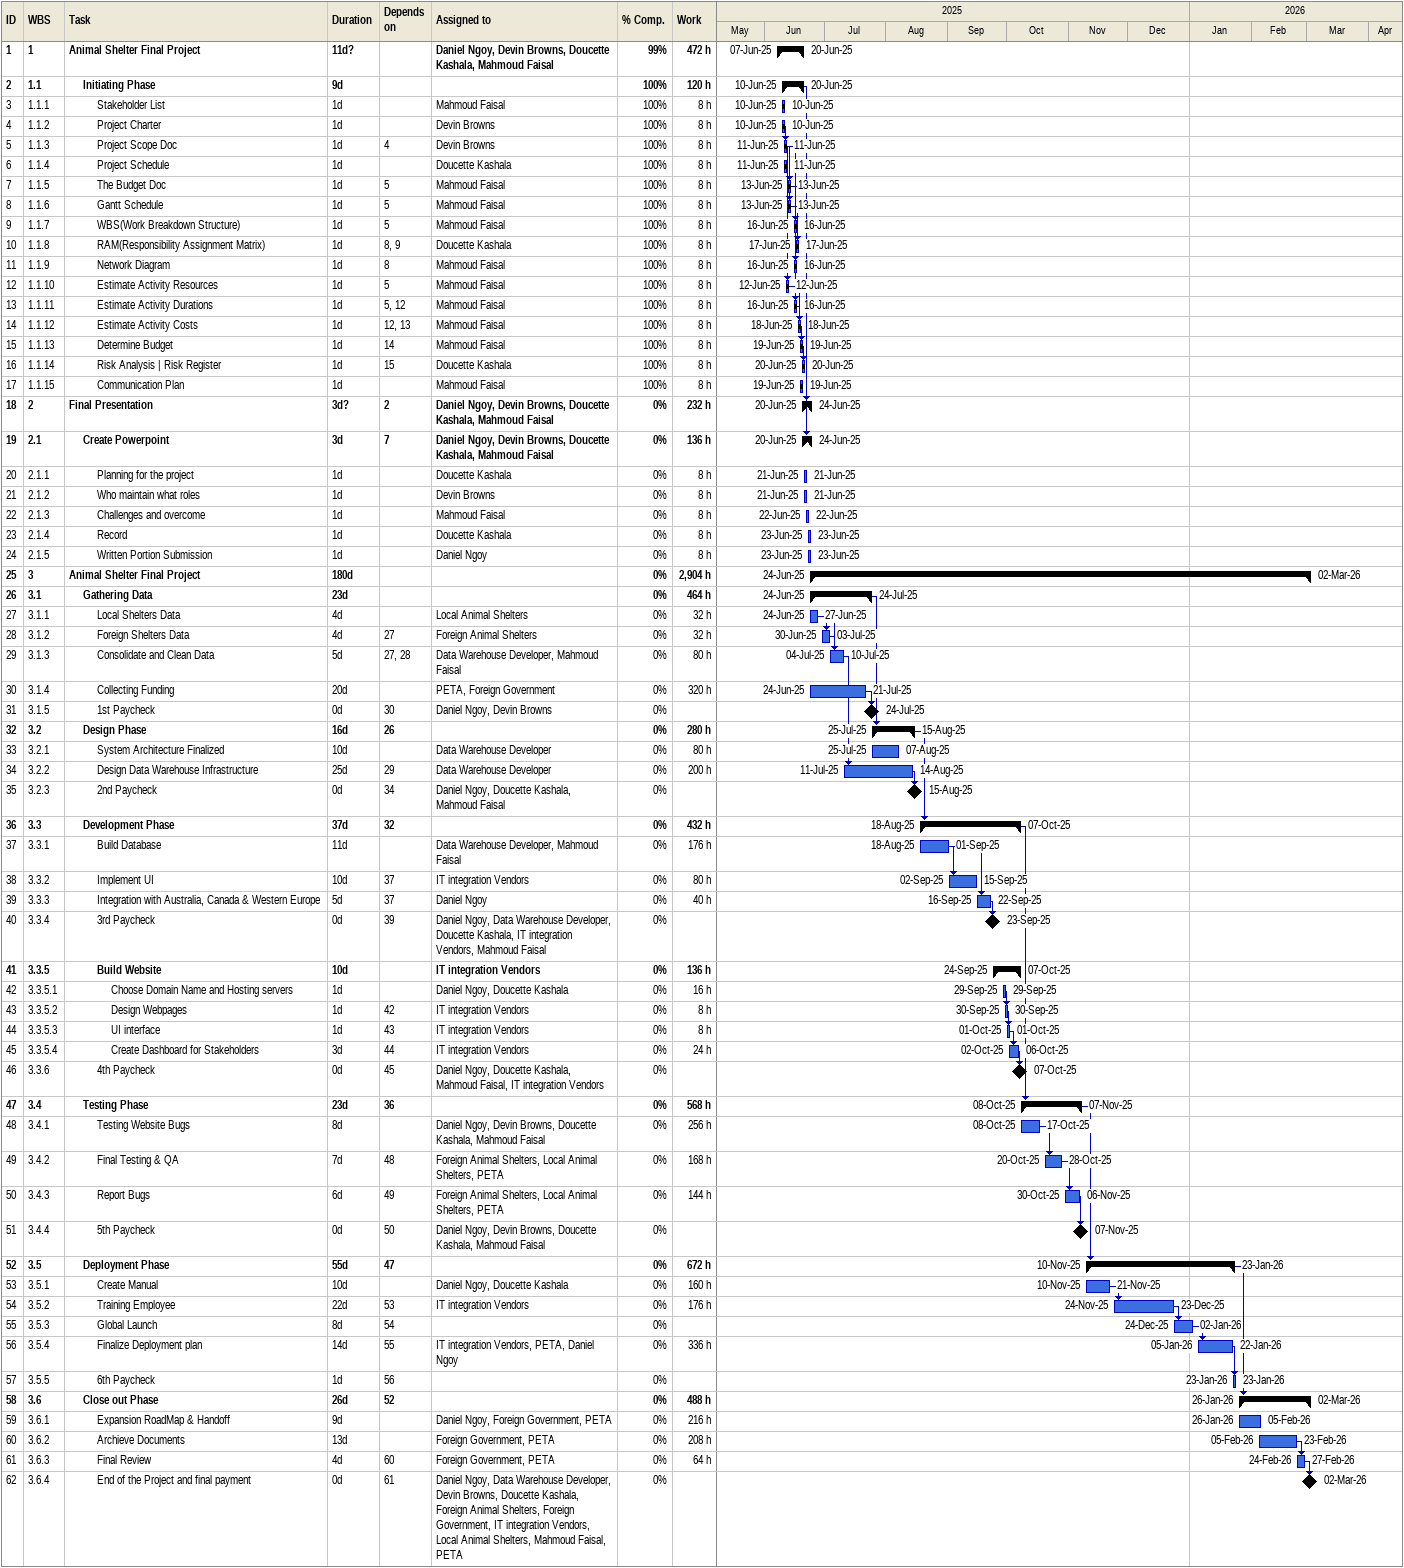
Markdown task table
| ID | WBS | Task | Duration | Start | Finish | Predecessors | Resources | % complete | Work (h) |
|---|---|---|---|---|---|---|---|---|---|
| 1 | 1 | **Animal Shelter Final Project** | 11d? | 2025-06-07 | 2025-06-20 |  | Daniel Ngoy, Devin Browns, Doucette Kashala, Mahmoud Faisal | 99 | 472 |
| 2 | 1.1 | **Initiating Phase** | 9d | 2025-06-10 | 2025-06-20 |  |  | 100 | 120 |
| 3 | 1.1.1 | Stakeholder List | 1d | 2025-06-10 | 2025-06-10 |  | Mahmoud Faisal | 100 | 8 |
| 4 | 1.1.2 | Project Charter | 1d | 2025-06-10 | 2025-06-10 |  | Devin Browns | 100 | 8 |
| 5 | 1.1.3 | Project Scope Doc | 1d | 2025-06-11 | 2025-06-11 | 4 | Devin Browns | 100 | 8 |
| 6 | 1.1.4 | Project Schedule | 1d | 2025-06-11 | 2025-06-11 |  | Doucette Kashala | 100 | 8 |
| 7 | 1.1.5 | The Budget Doc | 1d | 2025-06-13 | 2025-06-13 | 5 | Mahmoud Faisal | 100 | 8 |
| 8 | 1.1.6 | Gantt Schedule | 1d | 2025-06-13 | 2025-06-13 | 5 | Mahmoud Faisal | 100 | 8 |
| 9 | 1.1.7 | WBS(Work Breakdown Structure) | 1d | 2025-06-16 | 2025-06-16 | 5 | Mahmoud Faisal | 100 | 8 |
| 10 | 1.1.8 | RAM(Responsibility Assignment Matrix) | 1d | 2025-06-17 | 2025-06-17 | 8, 9 | Doucette Kashala | 100 | 8 |
| 11 | 1.1.9 | Network Diagram | 1d | 2025-06-16 | 2025-06-16 | 8 | Mahmoud Faisal | 100 | 8 |
| 12 | 1.1.10 | Estimate Activity Resources | 1d | 2025-06-12 | 2025-06-12 | 5 | Mahmoud Faisal | 100 | 8 |
| 13 | 1.1.11 | Estimate Activity Durations | 1d | 2025-06-16 | 2025-06-16 | 5, 12 | Mahmoud Faisal | 100 | 8 |
| 14 | 1.1.12 | Estimate Activity Costs | 1d | 2025-06-18 | 2025-06-18 | 12, 13 | Mahmoud Faisal | 100 | 8 |
| 15 | 1.1.13 | Determine Budget | 1d | 2025-06-19 | 2025-06-19 | 14 | Mahmoud Faisal | 100 | 8 |
| 16 | 1.1.14 | Risk Analysis \| Risk Register | 1d | 2025-06-20 | 2025-06-20 | 15 | Doucette Kashala | 100 | 8 |
| 17 | 1.1.15 | Communication Plan | 1d | 2025-06-19 | 2025-06-19 |  | Mahmoud Faisal | 100 | 8 |
| 18 | 2 | **Final Presentation** | 3d? | 2025-06-20 | 2025-06-24 | 2 | Daniel Ngoy, Devin Browns, Doucette Kashala, Mahmoud Faisal | 0 | 232 |
| 19 | 2.1 | **Create Powerpoint** | 3d | 2025-06-20 | 2025-06-24 | 7 | Daniel Ngoy, Devin Browns, Doucette Kashala, Mahmoud Faisal | 0 | 136 |
| 20 | 2.1.1 | Planning for the project | 1d | 2025-06-21 | 2025-06-21 |  | Doucette Kashala | 0 | 8 |
| 21 | 2.1.2 | Who maintain what roles | 1d | 2025-06-21 | 2025-06-21 |  | Devin Browns | 0 | 8 |
| 22 | 2.1.3 | Challenges and overcome | 1d | 2025-06-22 | 2025-06-22 |  | Mahmoud Faisal | 0 | 8 |
| 23 | 2.1.4 | Record | 1d | 2025-06-23 | 2025-06-23 |  | Doucette Kashala | 0 | 8 |
| 24 | 2.1.5 | Written Portion Submission | 1d | 2025-06-23 | 2025-06-23 |  | Daniel Ngoy | 0 | 8 |
| 25 | 3 | **Animal Shelter Final Project** | 180d | 2025-06-24 | 2026-03-02 |  |  | 0 | 2904 |
| 26 | 3.1 | **Gathering Data** | 23d | 2025-06-24 | 2025-07-24 |  |  | 0 | 464 |
| 27 | 3.1.1 | Local Shelters Data | 4d | 2025-06-24 | 2025-06-27 |  | Local Animal Shelters | 0 | 32 |
| 28 | 3.1.2 | Foreign Shelters Data | 4d | 2025-06-30 | 2025-07-03 | 27 | Foreign Animal Shelters | 0 | 32 |
| 29 | 3.1.3 | Consolidate and Clean Data | 5d | 2025-07-04 | 2025-07-10 | 27, 28 | Data Warehouse Developer, Mahmoud Faisal | 0 | 80 |
| 30 | 3.1.4 | Collecting Funding | 20d | 2025-06-24 | 2025-07-21 |  | PETA, Foreign Government | 0 | 320 |
| 31 | 3.1.5 | 1st Paycheck | 0d | 2025-07-24 | 2025-07-24 | 30 | Daniel Ngoy, Devin Browns | 0 |  |
| 32 | 3.2 | **Design Phase** | 16d | 2025-07-25 | 2025-08-15 | 26 |  | 0 | 280 |
| 33 | 3.2.1 | System Architecture Finalized | 10d | 2025-07-25 | 2025-08-07 |  | Data Warehouse Developer | 0 | 80 |
| 34 | 3.2.2 | Design Data Warehouse Infrastructure | 25d | 2025-07-11 | 2025-08-14 | 29 | Data Warehouse Developer | 0 | 200 |
| 35 | 3.2.3 | 2nd Paycheck | 0d | 2025-08-15 | 2025-08-15 | 34 | Daniel Ngoy, Doucette Kashala, Mahmoud Faisal | 0 |  |
| 36 | 3.3 | **Development Phase** | 37d | 2025-08-18 | 2025-10-07 | 32 |  | 0 | 432 |
| 37 | 3.3.1 | Build Database | 11d | 2025-08-18 | 2025-09-01 |  | Data Warehouse Developer, Mahmoud Faisal | 0 | 176 |
| 38 | 3.3.2 | Implement UI | 10d | 2025-09-02 | 2025-09-15 | 37 | IT integration Vendors | 0 | 80 |
| 39 | 3.3.3 | Integration with Australia, Canada & Western Europe | 5d | 2025-09-16 | 2025-09-22 | 37 | Daniel Ngoy | 0 | 40 |
| 40 | 3.3.4 | 3rd Paycheck | 0d | 2025-09-23 | 2025-09-23 | 39 | Daniel Ngoy, Data Warehouse Developer, Doucette Kashala, IT integration Vendors, Mahmoud Faisal | 0 |  |
| 41 | 3.3.5 | **Build Website** | 10d | 2025-09-24 | 2025-10-07 |  | IT integration Vendors | 0 | 136 |
| 42 | 3.3.5.1 | Choose Domain Name and Hosting servers | 1d | 2025-09-29 | 2025-09-29 |  | Daniel Ngoy, Doucette Kashala | 0 | 16 |
| 43 | 3.3.5.2 | Design Webpages | 1d | 2025-09-30 | 2025-09-30 | 42 | IT integration Vendors | 0 | 8 |
| 44 | 3.3.5.3 | UI interface | 1d | 2025-10-01 | 2025-10-01 | 43 | IT integration Vendors | 0 | 8 |
| 45 | 3.3.5.4 | Create Dashboard for Stakeholders | 3d | 2025-10-02 | 2025-10-06 | 44 | IT integration Vendors | 0 | 24 |
| 46 | 3.3.6 | 4th Paycheck | 0d | 2025-10-07 | 2025-10-07 | 45 | Daniel Ngoy, Doucette Kashala, Mahmoud Faisal, IT integration Vendors | 0 |  |
| 47 | 3.4 | **Testing Phase** | 23d | 2025-10-08 | 2025-11-07 | 36 |  | 0 | 568 |
| 48 | 3.4.1 | Testing Website Bugs | 8d | 2025-10-08 | 2025-10-17 |  | Daniel Ngoy, Devin Browns, Doucette Kashala, Mahmoud Faisal | 0 | 256 |
| 49 | 3.4.2 | Final Testing & QA | 7d | 2025-10-20 | 2025-10-28 | 48 | Foreign Animal Shelters, Local Animal Shelters, PETA | 0 | 168 |
| 50 | 3.4.3 | Report Bugs | 6d | 2025-10-30 | 2025-11-06 | 49 | Foreign Animal Shelters, Local Animal Shelters, PETA | 0 | 144 |
| 51 | 3.4.4 | 5th Paycheck | 0d | 2025-11-07 | 2025-11-07 | 50 | Daniel Ngoy, Devin Browns, Doucette Kashala, Mahmoud Faisal | 0 |  |
| 52 | 3.5 | **Deployment Phase** | 55d | 2025-11-10 | 2026-01-23 | 47 |  | 0 | 672 |
| 53 | 3.5.1 | Create Manual | 10d | 2025-11-10 | 2025-11-21 |  | Daniel Ngoy, Doucette Kashala | 0 | 160 |
| 54 | 3.5.2 | Training Employee | 22d | 2025-11-24 | 2025-12-23 | 53 | IT integration Vendors | 0 | 176 |
| 55 | 3.5.3 | Global Launch | 8d | 2025-12-24 | 2026-01-02 | 54 |  | 0 |  |
| 56 | 3.5.4 | Finalize Deployment plan | 14d | 2026-01-05 | 2026-01-22 | 55 | IT integration Vendors, PETA, Daniel Ngoy | 0 | 336 |
| 57 | 3.5.5 | 6th Paycheck | 1d | 2026-01-23 | 2026-01-23 | 56 |  | 0 |  |
| 58 | 3.6 | **Close out Phase** | 26d | 2026-01-26 | 2026-03-02 | 52 |  | 0 | 488 |
| 59 | 3.6.1 | Expansion RoadMap & Handoff | 9d | 2026-01-26 | 2026-02-05 |  | Daniel Ngoy, Foreign Government, PETA | 0 | 216 |
| 60 | 3.6.2 | Archieve Documents | 13d | 2026-02-05 | 2026-02-23 |  | Foreign Government, PETA | 0 | 208 |
| 61 | 3.6.3 | Final Review | 4d | 2026-02-24 | 2026-02-27 | 60 | Foreign Government, PETA | 0 | 64 |
| 62 | 3.6.4 | End of the Project and final payment | 0d | 2026-03-02 | 2026-03-02 | 61 | Daniel Ngoy, Data Warehouse Developer, Devin Browns, Doucette Kashala, Foreign Animal Shelters, Foreign Government, IT integration Vendors, Local Animal Shelters, Mahmoud Faisal, PETA | 0 |  |
